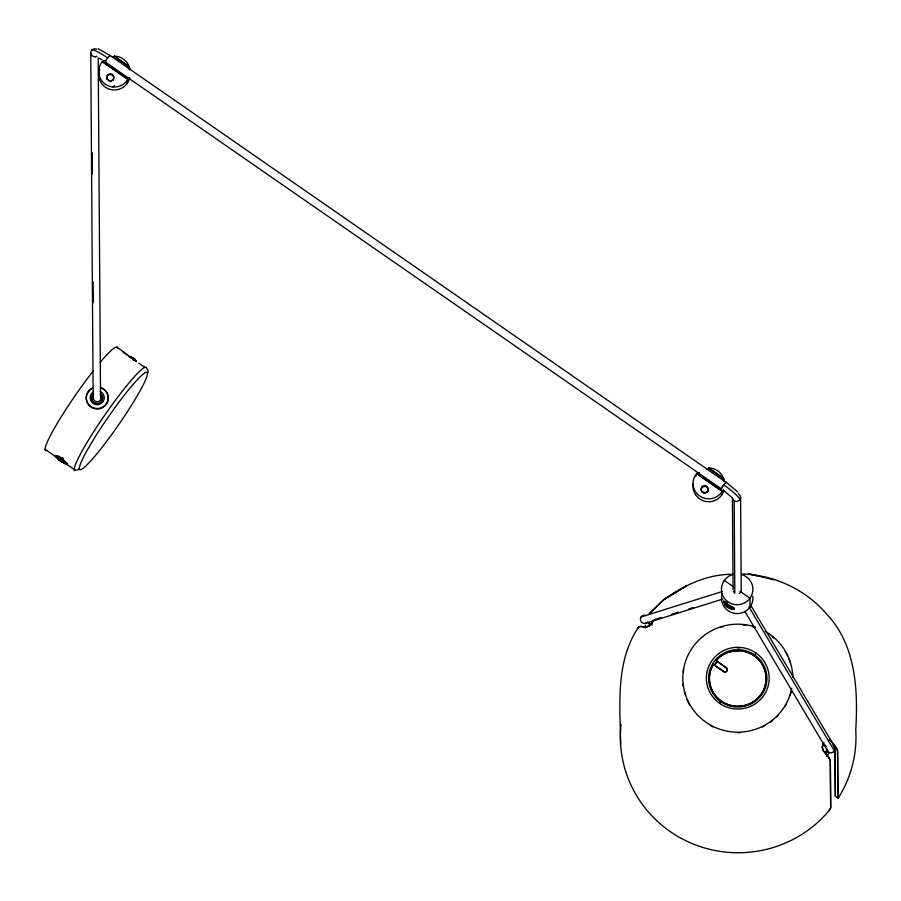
<?xml version="1.0" encoding="UTF-8"?>
<svg xmlns="http://www.w3.org/2000/svg" width="901" height="901" viewBox="0 0 901 901"><rect width="100%" height="100%" fill="white"/><g stroke="black" fill="none" stroke-linecap="round" stroke-linejoin="round"><path stroke-width="1.35" d="M105.744 61.831C104.471 61.831 110.001 54.049 109.742 56.155M722.929 485.83L725.981 482.181L725.755 482.97M721.386 488.905L722.579 486.349M114.281 56.594L129.068 66.483L129.519 68.318M708.637 468.396L707.938 468.7L708.682 468.081L723.424 478.285L724.111 481.247M638.133 628.402A62.901 9.584 35.7 0 1 639.856 626.555A63.205 9.641 35.7 0 1 644.925 627.254C648.889 627.513 652.279 623.762 653.27 620.17M129.17 66.798L129.586 69.794L129.068 66.483A15.711 15.43 -0.4 0 0 114.359 56.155L114.179 56.864M723.492 479.614L723.424 478.285A15.711 15.43 -0.4 0 0 708.715 467.968L708.535 468.678M128.989 78.015L129.125 77.677M129.226 77.824L128.19 79.367M723.244 490.065L722.591 491.135M823.57 742.784L822.241 747.211L823.424 750.927A62.743 9.562 35.7 0 1 830.317 761.187L830.677 808.084L828.695 811.08A117.806 115.711 -0.4 0 1 692.058 843.527A117.806 115.711 -0.4 0 1 621.093 724.359M723.312 490.257L722.399 491.495L696.777 473.678L697.757 473.352M723.154 490.245L722.354 491.304L696.777 473.678M653 621.127L650.049 625.249L644.97 627.287A62.732 9.562 35.7 0 0 638.145 628.031M638.313 627.501C615.27 662.077 620.102 704.965 620.609 744.226M721.555 488.117L723.649 484.772A19.788 3.018 35.7 0 1 739.845 499.683M732.423 607.567C738.178 611.441 724.291 607.837 724.697 603.963C721.183 597.374 729.72 607.848 732.4 607.544M727.107 606.79L723.604 601.249L727.084 604.334M823.773 742.48L822.241 747.289L823.424 750.927A63.205 9.629 35.7 0 1 828.515 757.268A62.901 9.573 35.7 0 1 830.339 761.582L830.677 808.084L828.695 811.08M754.61 654.914L755.883 652.966M741.478 574.027C773.689 574.579 805.764 589.491 826.701 614.167C855.961 644.981 858.157 689.817 855.759 729.855A117.806 115.711 -0.4 0 1 839.563 795.955L837.975 798.061L837.558 751.096A62.732 9.562 35.7 0 0 832.254 742.627M839.563 795.955L838.043 798.027L835.351 796.225L834.99 749.317A59.601 9.078 35.7 0 0 834.9 748.866M61.324 461.368C39.464 443.754 81.912 472.304 62.068 462.01A12.107 8.379 -62.8 0 1 60.57 461.087L58.554 459.307A12.107 8.548 -45.5 0 0 59.939 460.456A12.107 8.379 -62.8 0 1 58.903 458.891A11.713 8.267 -45.5 0 0 59.703 459.307A12.107 8.379 -62.8 0 0 60.75 460.873L62.586 461.38A11.713 8.098 -62.8 0 0 62.901 461.706L61.381 461.492L62.09 462.022A11.713 8.267 -45.5 0 0 62.879 462.427A12.107 8.379 -62.8 0 1 61.381 461.492A12.107 8.548 -45.5 0 0 63.228 462.01L62.586 461.38A12.107 8.548 -45.5 0 1 60.75 460.873L58.903 458.891L59.939 460.456M649.666 625.925L650.105 625.26M65.413 462.19L67.012 464.713L62.439 462.134M57.011 458.237L55.062 456.188L56.954 456.345M60.964 460.445L56.673 456.402L58.892 456.278M728.999 606.328L729.269 605.945A6.284 0.957 35.7 0 0 730.069 606.486M647.763 622.197L650.567 624.607L650.939 624.1M719.662 703.399L720.946 701.789M650.567 624.607L651.873 622.918M651.175 623.785L651.75 623.075M57.957 456.773L61.313 458.744L62.135 457.866L63.002 458.496L62.135 457.866M649.216 613.716L663.812 599.627L686.855 585.65L663.812 599.627L649.396 613.671M129.158 66.708L114.359 56.155M723.514 478.51L708.715 467.968M103.626 61.381L104.156 61.02M698.568 472.8L697.723 473.475L698.861 472.732M104.561 60.75L102.41 61.865L104.505 60.919M698.917 472.563L697.554 473.487M104.719 60.772L102.951 61.91M663.812 599.627C684.005 585.154 707.904 573.836 733.245 574.354M697.306 473.723L696.766 473.385A15.711 15.43 -0.4 0 0 699.66 496A15.711 15.43 -0.4 0 0 722.32 491.113M112.614 57.382L114.123 56.684L112.794 57.123M722.208 591.529L641.174 616.937A11.781 1.791 35.7 0 0 641.028 617.624M654.34 619.708L660.996 617.613M671.639 614.279L678.295 612.184M688.938 608.851L692.937 607.601M645.679 623.255L722.748 599.075M95.529 56.729L96.542 56.414M707.747 468.757L707.026 468.959M113.413 57.168L112.501 57.202M113.132 57.247L112.4 57.439M729.979 651.682L738.324 650.612A28.393 27.897 -0.4 0 1 765.659 683.758A28.393 27.897 -0.4 0 1 727.749 704.605A28.393 27.897 -0.4 0 1 713.299 664.375L713.299 664.375A28.28 27.785 -0.4 0 0 735.993 706.181A28.28 27.785 -0.4 0 0 763.778 667.495A28.28 27.785 -0.4 0 0 716.104 660.602L715.98 660.534A28.393 27.897 -0.4 0 1 729.979 651.682L738.324 650.612M102.41 61.865L126.771 78.59M132.751 358.474L133.28 358.474A12.107 11.251 -77.1 0 0 131.208 357.314L131.445 357.348A11.713 3.942 -51.2 0 1 131.659 357.415A12.107 11.251 -77.1 0 1 133.731 358.575L134.407 359.105A11.713 10.88 -77.1 0 1 135.33 359.848L134.654 359.319A12.107 11.251 -77.1 0 1 136.265 361.132L135.814 361.019A12.107 11.251 -77.1 0 0 134.204 359.217A12.107 4.077 -51.2 0 0 133.787 359.217M133.675 359.217L135.814 361.019A11.713 3.942 -51.2 0 1 136.051 361.064L134.654 359.319A12.107 4.077 -51.2 0 1 135.33 359.848L134.407 359.105A12.107 4.077 -51.2 0 0 133.731 358.575L131.659 357.415M57.123 456.21L58.824 458.789M756.536 575.694L748.337 573.757L773.903 579.782M648.765 623.897L652.358 624.956M98.063 48.71L109.967 55.366M57.495 456.311C60.209 456.593 70.807 465.851 63.228 461.954L66.415 463.08L58.531 456.773M129.091 356.728L131.512 357.99M829.224 739.969L830.666 740.847M729.247 608.265C738.268 611.137 732.671 607.161 728.121 605.089M100.112 391.383A7.073 6.938 -0.4 0 1 103.018 401.733L101.734 401.136L101.734 401.722M62.462 462.236L60.57 461.087A12.107 8.548 -45.5 0 1 59.184 459.927A11.713 8.098 -62.8 0 1 58.858 459.634L59.184 459.927M129.586 356.931L130.803 357.573M99.392 58.317L102.275 60.04M114.281 56.448L128.933 66.606M708.637 468.261L723.289 478.408M110.001 55.445L726.015 482.26M105.293 62L721.307 488.815M127.953 79.311L102.399 61.595A15.711 15.43 -0.4 0 0 105.304 84.198A15.711 15.43 -0.4 0 0 127.953 79.311L127.976 79.581M724.325 580.424L734.36 587.384M739.946 591.259L749.992 598.208L750.049 607.037M723.582 671.448L713.299 664.375L723.582 671.448A2.354 2.309 -0.4 0 0 726.87 670.896A2.354 2.309 -0.4 0 0 726.296 667.664L716.058 660.579L726.307 667.956A2.354 2.309 -0.4 0 1 726.972 671.031A2.354 2.309 -0.4 0 1 723.908 671.932M123.099 352.268L127.582 355.377M134.305 360.04L136.547 361.583M138.788 363.137L144.385 367.022M45.05 449.261L55.062 456.188M67.124 464.556L74.186 469.444A3.615 3.548 -0.4 0 0 79.22 468.588M60.198 460.58L58.024 459.014M117.04 347.167L130.803 357.156M61.313 458.744L64.478 461.289M725.981 482.181L737.806 491.969M59.5 459.33L60.209 459.893M724.483 491.146L731.758 497.465M135.893 361.177L136.479 361.695M91.463 393.726L92.758 395.505M729.911 605.416L730.846 606.429L727.141 603.861M823.413 743.528L826.217 746.58M750.544 604.976L834.777 746.94M748.968 606.914L834.45 751.006A11.758 1.791 35.7 0 1 833.312 751.839M745.014 611.655L827.625 750.893M723.537 479.76L723.942 481.607L723.312 478.814M129.181 67.98L128.956 67.001M723.672 479.276L723.537 478.656M129.406 67.845L129.823 69.839L129.541 68.431M837.919 798.004L837.592 751.502A62.901 9.584 35.7 0 0 835.768 747.188A63.205 9.607 35.7 0 0 831.33 741.602M835.351 796.225L835.024 749.722A59.77 9.111 35.7 0 0 834.777 748.517M740.599 497.318L741.241 590.2A4.122 4.032 80.8 0 1 741.129 591M734.157 500.652L734.799 593.151A4.302 4.212 80.8 0 1 733.335 591.18M732.423 497.431L733.076 589.547M721.555 492.284L721.577 495.235M707.533 491.068L707.533 491.878M701.755 487.069L701.766 487.88M695.887 474.5L695.899 476.46M645.409 625.148L645.431 627.884M127.199 80.482L127.221 83.421M113.177 79.254L113.177 80.065A3.536 3.469 -0.4 0 1 112.828 80.493M107.399 75.256L107.41 76.067M100.495 387.419A10.992 10.801 -0.4 0 1 106.307 403.839L106.228 404.403M98.186 57.889L100.574 400.044M92.206 152.832L92.352 173.859M93.107 281.833L93.253 302.871M96.632 49.183A4.088 4.009 -0.4 0 0 90.753 52.832L93.152 397.791M129.226 78.443A5.519 1.509 -81.3 0 1 128.866 79.085M128.764 79.288A5.496 1.092 -76.6 0 1 128.426 79.648A5.53 0.766 -71 0 1 128.19 79.739M102.691 62.169A5.53 0.597 -44.4 0 1 102.59 62.09M107.163 79.682A3.536 3.469 -0.4 0 1 110.249 74.592A3.536 3.469 -0.4 0 1 113.458 79.603M111.431 81.349A3.536 3.469 -0.4 0 1 109.246 81.383M114.54 85.764A7.073 6.938 -0.4 0 1 112.58 86.778M129.71 77.914A15.711 15.43 -0.4 0 1 109.933 89.323A15.711 15.43 -0.4 0 1 99.639 69.197M723.12 491.101A5.496 1.092 -76.6 0 1 722.793 491.462M722.703 491.552A5.53 0.766 -71 0 1 722.546 491.552M697.059 473.982A5.53 0.597 -44.4 0 1 696.946 473.892M701.169 490.471A3.536 3.469 -0.4 0 1 705.697 486.563A3.536 3.469 -0.4 0 1 707.184 492.295M705.787 493.162A3.536 3.469 -0.4 0 1 705.246 493.298M704.143 493.309A3.536 3.469 -0.4 0 1 703.084 492.993M702.183 492.363A3.536 3.469 -0.4 0 1 701.519 491.495M723.807 490.707A15.711 15.43 -0.4 0 1 705.28 501.384A15.711 15.43 -0.4 0 1 693.229 483.938M732.896 608.119A6.284 0.957 35.7 0 1 730.857 606.981M728.47 605.371A6.284 0.957 35.7 0 1 724.19 601.44M733.56 607.781A6.284 0.957 35.7 0 1 732.017 608.186A6.284 0.957 35.7 0 1 725.361 603.467A6.284 0.957 35.7 0 1 724.832 601.575M726.127 602.195A6.284 0.957 35.7 0 1 727.017 602.701M732.614 606.823A6.284 0.957 35.7 0 1 733.256 607.454M752.797 596.225A15.711 15.43 -0.4 0 1 735.835 613.513A15.711 15.43 -0.4 0 1 722.208 593.59M741.805 574.579A15.711 15.43 -0.4 0 1 749.643 598.669A15.711 15.43 -0.4 0 1 723.92 597.622A15.711 15.43 -0.4 0 1 733.774 574.252M733.56 607.533A6.679 1.014 35.7 0 1 730.103 607.049A6.679 1.014 35.7 0 1 723.683 601.136M834.033 746.005A4.088 3.807 -30.7 0 1 832.738 752.403A4.088 3.807 -30.7 0 1 827.186 749.159M833.02 745.352A4.088 3.807 -30.7 0 1 833.56 745.645M100.507 395.325A4.088 4.009 -0.4 0 1 98.096 401.655A4.088 4.009 -0.4 0 1 93.253 396.845M647.278 622.276A4.088 4.009 72.6 0 1 642.075 622.647A4.088 4.009 72.6 0 1 640.848 617.489A4.088 4.009 72.6 0 1 645.668 615.496M740.881 591.732A3.964 3.874 80.4 0 1 740.498 592.385M740.003 592.959A3.964 3.874 81 0 1 739.394 593.421M96.734 56.324A4.088 4.009 -0.4 0 1 90.753 52.832M91.497 50.467A19.788 3.018 35.7 0 1 107.636 57.957M739.361 494.503A4.088 4.009 -0.4 0 1 738.415 500.922A4.088 4.009 -0.4 0 1 732.49 498.062M738.313 493.771A4.088 4.009 -0.4 0 1 738.865 494.097M66.753 462.731A5.969 0.912 35.7 0 1 65.953 462.663M58.069 457.269A5.969 0.912 35.7 0 1 57.326 456.447M57.123 456.131A5.969 0.912 35.7 0 1 57.213 455.681M60.221 457.032A5.969 0.912 35.7 0 1 60.964 457.494M61.718 458.001A5.969 0.912 35.7 0 1 62.484 458.53M65.379 461.717A12.13 8.559 -45.5 0 1 62.901 461.706M58.858 459.634A12.13 8.559 -45.5 0 1 57.709 457.776M129.271 356.695A12.13 11.262 -77.1 0 1 131.445 357.348M136.051 361.064A12.13 11.262 -77.1 0 1 136.389 361.549M132.864 358.474A12.107 4.077 -51.2 0 1 133.28 358.474M132.65 359.476A5.969 0.912 35.7 0 1 133.416 360.017M103.018 401.733A7.073 6.938 -0.4 0 1 92.116 402.522A7.073 6.938 -0.4 0 1 93.467 391.867M100.416 393.613A5.496 5.395 -0.4 0 1 101.565 401.362A5.496 5.395 -0.4 0 1 93.625 402.094A5.496 5.395 -0.4 0 1 93.299 394.266M99.223 403.659A5.496 5.395 -0.4 0 1 94.819 403.457M94.076 403.029A5.496 5.395 -0.4 0 1 91.756 398.479M91.992 397.014A5.496 5.395 -0.4 0 1 93.456 394.706M100.416 394.199A5.496 5.395 -0.4 0 1 102.455 396.879M106.307 403.839A10.992 10.801 -0.4 0 1 88.613 404.425A10.992 10.801 -0.4 0 1 93.287 387.655M102.095 388.477A10.992 10.801 -0.4 0 1 106.059 404.628A10.992 10.801 -0.4 0 1 89.176 405.518A10.992 10.801 -0.4 0 1 91.373 389.041M147.494 373.521A59.218 6.465 -55.3 0 1 96.351 454.431A59.218 6.465 -55.3 0 1 96.216 435.217A59.218 6.465 -55.3 0 1 147.494 373.521A3.615 3.548 -0.4 0 0 146.626 368.577A62.822 6.848 -55.3 0 0 107.478 411.228A62.822 6.848 -55.3 0 0 74.637 470.66M46.852 450.432A62.822 6.848 -55.3 0 1 55.986 425.509A62.822 6.848 -55.3 0 1 93.4 370.739M100.124 362.439A62.822 6.848 -55.3 0 1 117.49 348.394M826.521 750.736A110.463 108.514 -0.4 0 1 824.911 752.819M827.377 752.087A111.521 109.539 -0.4 0 1 825.744 754.193M828.976 753.078A111.521 109.539 -0.4 0 1 826.555 756.322M791.776 688.263A54.972 54.004 -0.4 0 1 725.136 730.734A54.972 54.004 -0.4 0 1 684.884 663.474A54.972 54.004 -0.4 0 1 755.061 626.916M765.309 631.432A54.972 54.004 -0.4 0 1 792.745 677.417M791.269 691.225A54.972 54.004 -0.4 0 1 789.963 695.741M786.235 704.244A54.972 54.004 -0.4 0 1 784.906 706.564M778.475 715.056A54.972 54.004 -0.4 0 1 776.617 716.982M772.641 720.507A54.972 54.004 -0.4 0 1 770.479 722.163M764.836 725.767A54.972 54.004 -0.4 0 1 762.449 727.017M740.419 732.704A54.972 54.004 -0.4 0 1 737.728 732.772M713.029 726.983A54.972 54.004 -0.4 0 1 710.641 725.733M689.929 705.359A54.972 54.004 -0.4 0 1 686.967 699.39M685.154 694.412A54.972 54.004 -0.4 0 1 684.433 691.855M683.397 686.663A54.972 54.004 -0.4 0 1 683.059 684.028M683.228 672.123A54.972 54.004 -0.4 0 1 683.622 669.499M720.575 627.479A54.972 54.004 -0.4 0 1 723.165 626.713M743.179 625.024A54.972 54.004 -0.4 0 1 745.893 625.362M752.481 626.736A54.972 54.004 -0.4 0 1 755.072 627.501M772.416 636.827A54.972 54.004 -0.4 0 1 774.308 638.404M785.21 651.457A54.972 54.004 -0.4 0 1 787.508 655.737M789.085 659.363A54.972 54.004 -0.4 0 1 789.986 661.852M792.452 673.171A54.972 54.004 -0.4 0 1 792.711 676.797M833.954 746.681A59.601 9.078 35.7 0 1 834.54 747.853M737.345 647.909A31.411 30.859 -0.4 0 1 739.811 647.977M715.642 663.406L714.369 665.355A27.098 26.613 -0.4 0 1 717.083 661.571L715.642 663.406M708.4 468.757L708.366 468.768M707.814 468.959L707.184 469.139L707.882 468.937M133.01 358.97L132.244 358.463L135.229 360.625L133.01 358.97M108.447 80.223A3.536 3.469 -0.4 0 0 113.819 77.351A3.536 3.469 -0.4 0 0 108.593 74.209A3.536 3.469 -0.4 0 0 108.447 80.223M702.803 492.025A3.536 3.469 -0.4 0 0 708.175 489.153A3.536 3.469 -0.4 0 0 702.96 486.022A3.536 3.469 -0.4 0 0 702.803 492.025M721.386 704.503A31.411 30.859 -0.4 0 0 769.172 678.96A31.411 30.859 -0.4 0 0 722.76 651.074A31.411 30.859 -0.4 0 0 721.386 704.503M719.719 700.888A29.192 28.674 -0.4 0 0 766.672 682.44A29.192 28.674 -0.4 0 0 726.938 651.727A29.192 28.674 -0.4 0 0 719.719 700.888"/></g></svg>
